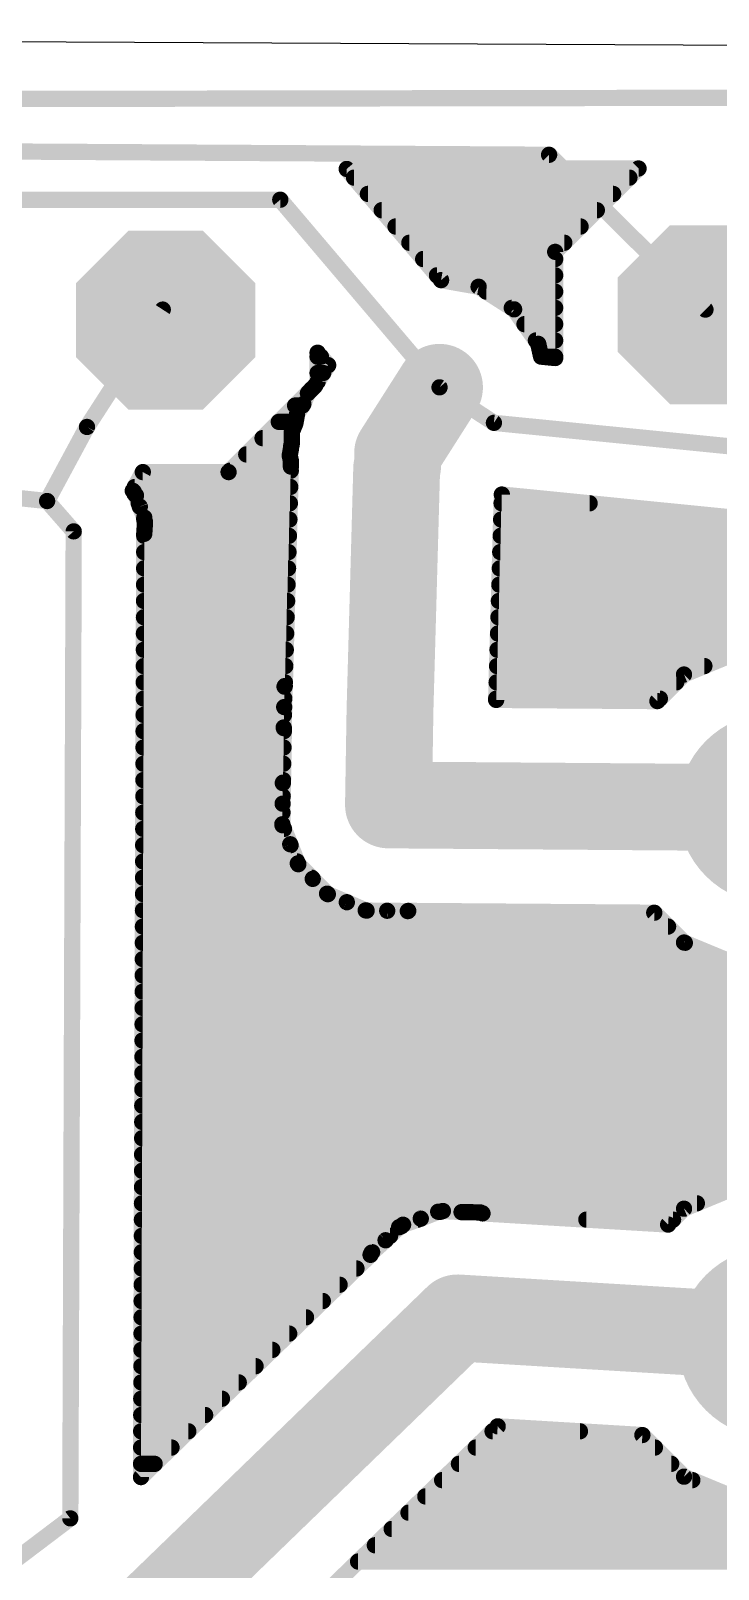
# Model space of a CAD drawing. Extents: x -10.4 to 51.9, y -1.7 to 39.2.
# Drawn here: x 21.66 to 28.1, y 24.77 to 39.17 of the extents above; entities that cross this region are included whole.
import ezdxf

# ---------------------------------------------------------------- set-up
doc = ezdxf.new("R2010")
doc.units = 0
for name, color, linetype in [('1', 14, 'CONTINUOUS'), ('17', 94, 'CONTINUOUS'), ('18', 94, 'CONTINUOUS'), ('20', 178, 'CONTINUOUS')]:
    doc.layers.add(name, color=color, linetype=linetype)

# ---------------------------------------------------------------- blocks, each defined once
blk = doc.blocks.new('OCTAGONP')
at = {"const_width": 0.5}
blk.add_lwpolyline([(-0.25, -0.1036), (-0.25, 0.1036), (-0.1036, 0.25), (0.1036, 0.25), (0.25, 0.1036), (0.25, -0.1036), (0.1036, -0.25), (-0.1036, -0.25), (-0.25, -0.1036), (-0.25, 0.1036)], dxfattribs=at)
blk = doc.blocks.new('LONGP100')
at = {"const_width": 1}
blk.add_lwpolyline([(-0.5, 0), (0.5, 0)], dxfattribs=at)
at = {"const_width": 0.5}
for points in [[(-0.5, 0.25, 1), (-0.5, -0.25)], [(0.5, -0.25, 1), (0.5, 0.25)]]:
    blk.add_lwpolyline(points, format="xyb", dxfattribs=at)
blk = doc.blocks.new('OCTAGONV')
at = {"const_width": 0.5}
blk.add_lwpolyline([(-0.25, -0.1036), (-0.25, 0.1036), (-0.1036, 0.25), (0.1036, 0.25), (0.25, 0.1036), (0.25, -0.1036), (0.1036, -0.25), (-0.1036, -0.25), (-0.25, -0.1036), (-0.25, 0.1036)], dxfattribs=at)

msp = doc.modelspace()

# ---------------------------------------------------------------- linework, layer by layer
at = {"layer": '1'}
for points, const_width in [([(28.4241, 38.543), (2, 38.5)], 0.1524), ([(14.4764, 38.0825), (26.5164, 38.0091)], 0.1524), ([(26.5164, 38.0091), (27.98, 36.56)], 0.1524), ([(24.6218, 37.8764), (27.3538, 37.8808)], 0.1524), ([(25.5053, 36.8356), (24.6218, 37.8764)], 0.1524), ([(27.3538, 37.8808), (26.5734, 37.1005)], 0.1524), ([(24.6907, 37.7952), (27.2681, 37.7952)], 0.1524), ([(24, 37.5884), (21.12, 37.5884)], 0.1524), ([(25.4908, 35.8324), (24, 37.5884)], 0.1524), ([(24.8201, 37.6428), (27.1157, 37.6428)], 0.1524), ([(24.9495, 37.4904), (26.9633, 37.4904)], 0.1524), ([(25.0789, 37.338), (26.8109, 37.338)], 0.1524), ([(25.2082, 37.1856), (26.6585, 37.1856)], 0.1524), ([(26.5734, 37.1005), (26.5734, 36.1066)], 0.1524), ([(25.3376, 37.0332), (26.5734, 37.0332)], 0.1524), ([(25.467, 36.8808), (26.5734, 36.8808)], 0.1524), ([(25.8565, 36.7739), (25.5053, 36.8356)], 0.1524), ([(26.1889, 36.5622), (25.8565, 36.7739)], 0.1524), ([(25.9279, 36.7284), (26.5734, 36.7284)], 0.1524), ([(22.1908, 35.4615), (22.9, 36.56)], 0.1524), ([(26.1673, 36.576), (26.5734, 36.576)], 0.1524), ([(26.4151, 36.2395), (26.1889, 36.5622)], 0.1524), ([(26.2861, 36.4236), (26.5734, 36.4236)], 0.1524), ([(26.3929, 36.2712), (26.5734, 36.2712)], 0.1524), ([(26.4417, 36.1197), (26.4151, 36.2395)], 0.1524), ([(24.3493, 35.8839), (24.3493, 36.1565)], 0.1524), ([(24.3493, 36.1565), (24.4485, 36.0397)], 0.1524), ([(24.3493, 36.1188), (24.3813, 36.1188)], 0.1524), ([(25.0984, 35.216), (25.4908, 35.8324)], 0.8128), ([(26.5734, 36.1066), (26.4417, 36.1197)], 0.1524), ([(26.4507, 36.1188), (26.5734, 36.1188)], 0.1524), ([(24.4485, 36.0397), (24.3493, 35.8839)], 0.1524), ([(24.3493, 35.9664), (24.4018, 35.9664)], 0.1524), ([(23.5161, 35.0389), (24.3286, 35.8515)], 0.1524), ([(24.3211, 35.8396), (24.2586, 35.7772)], 0.1524), ([(24.2912, 35.814), (24.2955, 35.814)], 0.1524), ([(24.3286, 35.8515), (24.3211, 35.8396)], 0.1524), ([(26, 35.5), (25.4908, 35.8324)], 0.1524), ([(24.1388, 35.6616), (24.2078, 35.6616)], 0.1524), ([(24.2163, 35.675), (24.1569, 35.5818)], 0.1524), ([(24.2586, 35.7772), (24.2163, 35.675)], 0.1524), ([(23.9864, 35.5092), (24.1442, 35.5092)], 0.1524), ([(24.1416, 35.4947), (24.1078, 35.4131)], 0.1524), ([(24.1569, 35.5818), (24.1416, 35.4947)], 0.1524), ([(25.0984, 35.0937), (25.0984, 35.216)], 0.8128), ([(26, 35.5), (28.724, 35.2288)], 0.1524), ([(21.8176, 34.768), (16.2602, 35.3599)], 0.1524), ([(21.8176, 34.768), (22.1908, 35.4615)], 0.1524), ([(23.834, 35.3568), (24.1078, 35.3568)], 0.1524), ([(24.1078, 35.4131), (24.1078, 35.3039)], 0.1524), ([(25.0273, 32.8176), (25.0898, 35.0733)], 0.8128), ([(25.0898, 35.0733), (25.0984, 35.0937)], 0.8128), ([(24.1004, 35.2603), (24.0886, 35.1936)], 0.1524), ([(24.1005, 35.2767), (24.1004, 35.2603)], 0.1524), ([(24.1047, 35.2868), (24.1005, 35.2767)], 0.1524), ([(24.1051, 35.2978), (24.1047, 35.2868)], 0.1524), ([(24.1078, 35.3039), (24.1051, 35.2978)], 0.1524), ([(23.6816, 35.2044), (24.0905, 35.2044)], 0.1524), ([(24.0993, 35.0903), (24.0423, 33.0361)], 0.1524), ([(24.0886, 35.1936), (24.0996, 35.1441)], 0.1524), ([(24.0996, 35.1441), (24.0993, 35.0903)], 0.1524), ([(22.6194, 34.8644), (22.7133, 35.0389)], 0.1524), ([(22.7133, 35.0389), (23.5161, 35.0389)], 0.1524), ([(23.5292, 35.052), (24.0982, 35.052)], 0.1524), ([(22.6276, 34.8562), (22.6194, 34.8644)], 0.1524), ([(22.6357, 34.8365), (22.6276, 34.8562)], 0.1524), ([(22.6497, 34.8205), (22.6357, 34.8365)], 0.1524), ([(22.6383, 34.8996), (24.094, 34.8996)], 0.1524), ([(22.6853, 34.7156), (22.6497, 34.8205)], 0.1524), ([(26.0207, 32.9065), (26.074, 34.829)], 0.1524), ([(26.074, 34.829), (28.5615, 34.5814)], 0.1524), ([(21.8176, 34.768), (22.0665, 34.484)], 0.1524), ([(22.6746, 34.7472), (24.0898, 34.7472)], 0.1524), ([(22.7273, 34.6131), (22.6853, 34.7156)], 0.1524), ([(26.0717, 34.7472), (26.8955, 34.7472)], 0.1524), ([(22.7268, 34.4612), (22.7341, 34.5717)], 0.1524), ([(22.7273, 34.5919), (22.7273, 34.6131)], 0.1524), ([(22.7273, 34.5948), (24.0856, 34.5948)], 0.1524), ([(22.7341, 34.5717), (22.7273, 34.5919)], 0.1524), ([(26.0675, 34.5948), (28.4265, 34.5948)], 0.1524), ([(22.0665, 34.484), (22.0347, 25.2454)], 0.1524), ([(22.6965, 25.6317), (22.7268, 34.4612)], 0.1524), ([(22.7267, 34.4424), (24.0813, 34.4424)], 0.1524), ([(26.0633, 34.4424), (39.3478, 34.4424)], 0.1524), ([(22.7262, 34.29), (24.0771, 34.29)], 0.1524), ([(26.0591, 34.29), (39.3475, 34.29)], 0.1524), ([(22.7257, 34.1376), (24.0729, 34.1376)], 0.1524), ([(26.0548, 34.1376), (39.3473, 34.1376)], 0.1524), ([(22.7252, 33.9852), (24.0687, 33.9852)], 0.1524), ([(26.0506, 33.9852), (39.3471, 33.9852)], 0.1524), ([(22.7246, 33.8328), (24.0644, 33.8328)], 0.1524), ([(26.0464, 33.8328), (39.3468, 33.8328)], 0.1524), ([(22.7241, 33.6804), (24.0602, 33.6804)], 0.1524), ([(26.0422, 33.6804), (39.3466, 33.6804)], 0.1524), ([(22.7236, 33.528), (24.056, 33.528)], 0.1524), ([(26.0379, 33.528), (39.3463, 33.528)], 0.1524), ([(22.7231, 33.3756), (24.0518, 33.3756)], 0.1524), ([(26.0337, 33.3756), (39.3461, 33.3756)], 0.1524), ([(28.3231, 33.3694), (27.7793, 33.1442)], 0.1524), ([(22.7226, 33.2232), (24.0475, 33.2232)], 0.1524), ([(26.0295, 33.2232), (27.9701, 33.2232)], 0.1524), ([(22.722, 33.0708), (24.0433, 33.0708)], 0.1524), ([(25.0128, 31.9234), (25.0273, 32.8176)], 0.8128), ([(26.0253, 33.0708), (27.7059, 33.0708)], 0.1524), ([(27.7793, 33.1442), (27.5304, 32.8953)], 0.1524), ([(22.7215, 32.9184), (24.0382, 32.9184)], 0.1524), ([(24.04, 33.0306), (24.0369, 32.8395)], 0.1524), ([(24.0423, 33.0361), (24.04, 33.0306)], 0.1524), ([(27.5304, 32.8953), (26.0207, 32.9065)], 0.1524), ([(26.021, 32.9184), (27.5535, 32.9184)], 0.1524), ([(22.721, 32.766), (24.0349, 32.766)], 0.1524), ([(24.0369, 32.8395), (24.0316, 32.6481)], 0.1524), ([(24.0337, 32.6425), (24.0255, 32.1319)], 0.1524), ([(24.0316, 32.6481), (24.0337, 32.6425)], 0.1524), ([(22.7205, 32.6136), (24.0333, 32.6136)], 0.1524), ([(22.7199, 32.4612), (24.0308, 32.4612)], 0.1524), ([(22.7194, 32.3088), (24.0283, 32.3088)], 0.1524), ([(29.5127, 31.8899), (25.0128, 31.9234)], 0.8128), ([(22.7189, 32.1564), (24.0259, 32.1564)], 0.1524), ([(24.0237, 32.1278), (24.0223, 31.9351)], 0.1524), ([(24.0255, 32.1319), (24.0237, 32.1278)], 0.1524), ([(22.7184, 32.004), (24.0228, 32.004)], 0.1524), ([(24.0223, 31.9351), (24.0192, 31.7424)], 0.1524), ([(22.7178, 31.8516), (24.0209, 31.8516)], 0.1524), ([(22.7173, 31.6992), (24.0348, 31.6992)], 0.1524), ([(24.0192, 31.7424), (24.0208, 31.7382)], 0.1524), ([(24.0208, 31.7382), (24.0208, 31.7337)], 0.1524), ([(24.0208, 31.7337), (24.0932, 31.5552)], 0.1524), ([(22.7168, 31.5468), (24.0965, 31.5468)], 0.1524), ([(24.0932, 31.5552), (24.1641, 31.3759)], 0.1524), ([(22.7163, 31.3944), (24.1568, 31.3944)], 0.1524), ([(24.1641, 31.3759), (24.1672, 31.3727)], 0.1524), ([(24.1672, 31.3727), (24.1689, 31.3685)], 0.1524), ([(24.1689, 31.3685), (24.3041, 31.2313)], 0.1524), ([(22.7157, 31.242), (24.2935, 31.242)], 0.1524), ([(24.3041, 31.2313), (24.4382, 31.0928)], 0.1524), ([(22.7152, 31.0896), (24.4437, 31.0896)], 0.1524), ([(24.4382, 31.0928), (24.4423, 31.091)], 0.1524), ([(24.4423, 31.091), (24.4455, 31.0878)], 0.1524), ([(24.4455, 31.0878), (24.6229, 31.0128)], 0.1524), ([(22.7147, 30.9372), (24.7973, 30.9372)], 0.1524), ([(24.6229, 31.0128), (24.7998, 30.9361)], 0.1524), ([(24.7998, 30.9361), (24.8043, 30.936)], 0.1524), ([(24.8043, 30.936), (24.8084, 30.9343)], 0.1524), ([(24.8084, 30.9343), (25.0011, 30.9329)], 0.1524), ([(25.0011, 30.9329), (25.1938, 30.9297)], 0.1524), ([(25.1938, 30.9297), (25.198, 30.9314)], 0.1524), ([(25.198, 30.9314), (27.5006, 30.9142)], 0.1524), ([(27.5006, 30.9142), (27.7793, 30.6356)], 0.1524), ([(22.7142, 30.7848), (27.6301, 30.7848)], 0.1524), ([(22.7136, 30.6324), (27.7869, 30.6324)], 0.1524), ([(27.7793, 30.6356), (28.3231, 30.4103)], 0.1524), ([(22.7131, 30.48), (28.1548, 30.48)], 0.1524), ([(22.7126, 30.3276), (39.3413, 30.3276)], 0.1524), ([(22.7121, 30.1752), (39.3411, 30.1752)], 0.1524), ([(22.7116, 30.0228), (39.3409, 30.0228)], 0.1524), ([(22.711, 29.8704), (39.3406, 29.8704)], 0.1524), ([(22.7105, 29.718), (39.3404, 29.718)], 0.1524), ([(22.71, 29.5656), (39.3401, 29.5656)], 0.1524), ([(22.7095, 29.4132), (39.3399, 29.4132)], 0.1524), ([(22.7089, 29.2608), (39.3397, 29.2608)], 0.1524), ([(22.7084, 29.1084), (39.3394, 29.1084)], 0.1524), ([(22.7079, 28.956), (39.3392, 28.956)], 0.1524), ([(22.7074, 28.8036), (39.339, 28.8036)], 0.1524), ([(22.7068, 28.6512), (39.3387, 28.6512)], 0.1524), ([(22.7063, 28.4988), (39.3385, 28.4988)], 0.1524), ([(22.7058, 28.3464), (28.2676, 28.3464)], 0.1524), ([(28.3231, 28.3694), (27.7793, 28.1442)], 0.1524), ([(22.7053, 28.194), (27.8996, 28.194)], 0.1524), ([(22.7047, 28.0416), (25.2882, 28.0416)], 0.1524), ([(25.3153, 28.051), (25.1497, 27.9938)], 0.1524), ([(25.4783, 28.1154), (25.3153, 28.051)], 0.1524), ([(25.5009, 28.1151), (25.4783, 28.1154)], 0.1524), ([(25.5222, 28.1224), (25.5009, 28.1151)], 0.1524), ([(25.6971, 28.1119), (25.5222, 28.1224)], 0.1524), ([(25.8723, 28.1091), (25.6971, 28.1119)], 0.1524), ([(25.8931, 28.1001), (25.8723, 28.1091)], 0.1524), ([(27.6307, 27.9955), (25.8931, 28.1001)], 0.1524), ([(26.865, 28.0416), (27.6767, 28.0416)], 0.1524), ([(27.7793, 28.1442), (27.6307, 27.9955)], 0.1524), ([(22.7042, 27.8892), (25.0279, 27.8892)], 0.1524), ([(25.1118, 27.9705), (24.9859, 27.8486)], 0.1524), ([(25.1328, 27.9788), (25.1118, 27.9705)], 0.1524), ([(25.1497, 27.9938), (25.1328, 27.9788)], 0.1524), ([(22.7037, 27.7368), (24.8598, 27.7368)], 0.1524), ([(24.8548, 27.7323), (24.8449, 27.7121)], 0.1524), ([(24.9859, 27.8486), (24.8548, 27.7323)], 0.1524), ([(24.8449, 27.7121), (22.6965, 25.6317)], 0.1524), ([(22.7032, 27.5844), (24.7131, 27.5844)], 0.1524), ([(25.6594, 27.1218), (21.6218, 23.2122)], 0.8128), ([(22.7026, 27.432), (24.5557, 27.432)], 0.1524), ([(29.5127, 26.8899), (25.6594, 27.1218)], 0.8128), ([(22.7021, 27.2796), (24.3983, 27.2796)], 0.1524), ([(22.7016, 27.1272), (24.2409, 27.1272)], 0.1524), ([(22.7011, 26.9748), (24.0835, 26.9748)], 0.1524), ([(22.7005, 26.8224), (23.9262, 26.8224)], 0.1524), ([(22.7, 26.67), (23.7688, 26.67)], 0.1524), ([(22.6995, 26.5176), (23.6114, 26.5176)], 0.1524), ([(22.699, 26.3652), (23.454, 26.3652)], 0.1524), ([(22.6985, 26.2128), (23.2966, 26.2128)], 0.1524), ([(22.6919, 22.8695), (26.0352, 26.1068)], 0.1524), ([(22.6979, 26.0604), (23.1392, 26.0604)], 0.1524), ([(25.9873, 26.0604), (26.8055, 26.0604)], 0.1524), ([(26.0352, 26.1068), (27.3896, 26.0252)], 0.1524), ([(27.3896, 26.0252), (27.7793, 25.6356)], 0.1524), ([(22.6974, 25.908), (22.9818, 25.908)], 0.1524), ([(25.8299, 25.908), (27.5069, 25.908)], 0.1524), ([(22.6969, 25.7556), (22.8244, 25.7556)], 0.1524), ([(25.6725, 25.7556), (27.6593, 25.7556)], 0.1524), ([(25.5151, 25.6032), (27.8574, 25.6032)], 0.1524), ([(27.7793, 25.6356), (28.3231, 25.4103)], 0.1524), ([(25.3577, 25.4508), (28.2253, 25.4508)], 0.1524), ([(25.2003, 25.2984), (39.3335, 25.2984)], 0.1524), ([(22.0347, 25.2454), (21.5116, 24.8495)], 0.1524), ([(25.0429, 25.146), (39.3332, 25.146)], 0.1524), ([(24.8855, 24.9936), (39.333, 24.9936)], 0.1524), ([(24.7282, 24.8412), (39.3328, 24.8412)], 0.1524)]:
    msp.add_lwpolyline(points, dxfattribs=dict(at, const_width=const_width))
for points, const_width in [([(26.5432, 38.0362, 1), (26.4896, 37.9821)], 0.0762), ([(26.5162, 37.971, 1), (26.5167, 38.0472)], 0.0762), ([(24.6218, 37.9145, 1), (24.6219, 37.8383)], 0.0762), ([(24.6509, 37.901, 1), (24.5928, 37.8517)], 0.0762), ([(27.3807, 37.8539, 1), (27.3268, 37.9078)], 0.0762), ([(27.3538, 37.8427, 1), (27.3537, 37.9189)], 0.0762), ([(24.6907, 37.8333, 1), (24.6907, 37.7571)], 0.0762), ([(27.2681, 37.7571, 1), (27.2681, 37.8333)], 0.0762), ([(24.029, 37.6131, 1), (23.971, 37.5638)], 0.0762), ([(24, 37.5503, 1), (24, 37.6265)], 0.0762), ([(24.8201, 37.6809, 1), (24.8201, 37.6047)], 0.0762), ([(27.1157, 37.6047, 1), (27.1157, 37.6809)], 0.0762), ([(24.9495, 37.5285, 1), (24.9495, 37.4523)], 0.0762), ([(26.9633, 37.4523, 1), (26.9633, 37.5285)], 0.0762), ([(25.0789, 37.3761, 1), (25.0789, 37.2999)], 0.0762), ([(26.8109, 37.2999, 1), (26.8109, 37.3761)], 0.0762), ([(25.2082, 37.2237, 1), (25.2082, 37.1475)], 0.0762), ([(26.6115, 37.1005, 1), (26.5353, 37.1005)], 0.0762), ([(26.5465, 37.1274, 1), (26.6004, 37.0736)], 0.0762), ([(26.6585, 37.1475, 1), (26.6585, 37.2237)], 0.0762), ([(25.3376, 37.0713, 1), (25.3376, 36.9951)], 0.0762), ([(26.5734, 36.9951, 1), (26.5734, 37.0713)], 0.0762), ([(25.467, 36.9189, 1), (25.467, 36.8427)], 0.0762), ([(25.5119, 36.8732, 1), (25.4987, 36.7981)], 0.0762), ([(25.4763, 36.811, 1), (25.5344, 36.8603)], 0.0762), ([(26.5734, 36.8427, 1), (26.5734, 36.9189)], 0.0762), ([(25.8769, 36.806, 1), (25.836, 36.7417)], 0.0762), ([(25.8499, 36.7363, 1), (25.8631, 36.8114)], 0.0762), ([(25.9279, 36.7665, 1), (25.9279, 36.6903)], 0.0762), ([(26.5734, 36.6903, 1), (26.5734, 36.7665)], 0.0762), ([(22.932, 36.5393, 1), (22.868, 36.5807)], 0.0762), ([(26.1673, 36.6141, 1), (26.1673, 36.5379)], 0.0762), ([(26.2201, 36.5841, 1), (26.1577, 36.5404)], 0.0762), ([(26.1685, 36.5301, 1), (26.2094, 36.5944)], 0.0762), ([(26.5734, 36.5379, 1), (26.5734, 36.6141)], 0.0762), ([(27.9532, 36.5329, 1), (28.0068, 36.5871)], 0.0762), ([(26.2861, 36.4617, 1), (26.2861, 36.3855)], 0.0762), ([(26.5734, 36.3855, 1), (26.5734, 36.4617)], 0.0762), ([(26.3929, 36.3093, 1), (26.3929, 36.2331)], 0.0762), ([(26.4523, 36.2478, 1), (26.3779, 36.2312)], 0.0762), ([(26.3839, 36.2176, 1), (26.4463, 36.2614)], 0.0762), ([(26.5734, 36.2331, 1), (26.5734, 36.3093)], 0.0762), ([(24.3874, 36.1565, 1), (24.3112, 36.1565)], 0.0762), ([(24.3783, 36.1812, 1), (24.3202, 36.1319)], 0.0762), ([(24.3493, 36.1569, 1), (24.3493, 36.0807)], 0.0762), ([(24.3813, 36.0807, 1), (24.3813, 36.1569)], 0.0762), ([(25.6622, 35.7233, 1), (25.3193, 35.9415)], 0.4064), ([(26.4455, 36.1576, 1), (26.4379, 36.0818)], 0.0762), ([(26.4045, 36.1114, 1), (26.4789, 36.128)], 0.0762), ([(26.4507, 36.1569, 1), (26.4507, 36.0807)], 0.0762), ([(26.5697, 36.0687, 1), (26.5772, 36.1445)], 0.0762), ([(26.5734, 36.0807, 1), (26.5734, 36.1569)], 0.0762), ([(24.3493, 36.0045, 1), (24.3493, 35.9283)], 0.0762), ([(24.4018, 35.9283, 1), (24.4018, 36.0045)], 0.0762), ([(24.4806, 36.0193, 1), (24.4163, 36.0602)], 0.0762), ([(24.4194, 36.0151, 1), (24.4775, 36.0644)], 0.0762), ([(26.5353, 36.1066, 1), (26.6115, 36.1066)], 0.0762), ([(24.2912, 35.8521, 1), (24.2912, 35.7759)], 0.0762), ([(24.289, 35.8601, 1), (24.3532, 35.8192)], 0.0762), ([(24.348, 35.8127, 1), (24.2942, 35.8666)], 0.0762), ([(24.2955, 35.7759, 1), (24.2955, 35.8521)], 0.0762), ([(24.3608, 35.831, 1), (24.2965, 35.8719)], 0.0762), ([(24.3556, 35.8245, 1), (24.3017, 35.8784)], 0.0762), ([(24.3172, 35.9044, 1), (24.3814, 35.8635)], 0.0762), ([(24.3112, 35.8839, 1), (24.3874, 35.8839)], 0.0762), ([(25.5116, 35.8643, 1), (25.4699, 35.8005)], 0.0762), ([(25.4617, 35.8077, 1), (25.5198, 35.8571)], 0.0762), ([(24.1388, 35.6997, 1), (24.1388, 35.6235)], 0.0762), ([(24.1811, 35.6896, 1), (24.2515, 35.6604)], 0.0762), ([(24.2484, 35.6546, 1), (24.1842, 35.6955)], 0.0762), ([(24.2078, 35.6235, 1), (24.2078, 35.6997)], 0.0762), ([(24.2317, 35.8041, 1), (24.2856, 35.7502)], 0.0762), ([(24.2938, 35.7626, 1), (24.2234, 35.7917)], 0.0762), ([(23.9864, 35.5473, 1), (23.9864, 35.4711)], 0.0762), ([(24.1768, 35.4801, 1), (24.1064, 35.5093)], 0.0762), ([(24.1248, 35.6022, 1), (24.1891, 35.5613)], 0.0762), ([(24.1945, 35.5752, 1), (24.1194, 35.5884)], 0.0762), ([(24.1442, 35.4711, 1), (24.1442, 35.5473)], 0.0762), ([(25.3016, 35.216, 1), (24.8952, 35.216)], 0.4064), ([(26.0038, 35.5379, 1), (25.9962, 35.4621)], 0.0762), ([(22.1588, 35.4822, 1), (22.2228, 35.4409)], 0.0762), ([(22.2243, 35.4435, 1), (22.1572, 35.4796)], 0.0762), ([(23.834, 35.3949, 1), (23.834, 35.3187)], 0.0762), ([(24.1459, 35.4131, 1), (24.0697, 35.4131)], 0.0762), ([(24.0726, 35.4277, 1), (24.143, 35.3985)], 0.0762), ([(24.1041, 35.5013, 1), (24.1792, 35.4881)], 0.0762), ([(24.1078, 35.3187, 1), (24.1078, 35.3949)], 0.0762), ([(25.2929, 35.0677, 1), (24.8867, 35.079)], 0.4064), ([(24.927, 35.3251, 1), (25.2698, 35.1069)], 0.4064), ([(25.2856, 35.0148, 1), (24.9112, 35.1727)], 0.4064), ([(25.9792, 35.4681, 1), (26.0208, 35.5319)], 0.0762), ([(24.0623, 35.2605, 1), (24.1385, 35.2601)], 0.0762), ([(24.1386, 35.2764, 1), (24.0624, 35.2769)], 0.0762), ([(24.0654, 35.2915, 1), (24.1356, 35.2619)], 0.0762), ([(24.1379, 35.2537, 1), (24.0629, 35.2669)], 0.0762), ([(24.0667, 35.2878, 1), (24.1428, 35.2857)], 0.0762), ([(24.1431, 35.2967, 1), (24.067, 35.2988)], 0.0762), ([(24.0703, 35.3133, 1), (24.1398, 35.2822)], 0.0762), ([(24.1399, 35.272, 1), (24.0696, 35.3016)], 0.0762), ([(24.0697, 35.3039, 1), (24.1459, 35.3039)], 0.0762), ([(24.1426, 35.2884, 1), (24.073, 35.3195)], 0.0762), ([(24.9026, 35.1523, 1), (25.277, 34.9944)], 0.4064), ([(24.8952, 35.0937, 1), (25.3016, 35.0937)], 0.4064), ([(23.6816, 35.2425, 1), (23.6816, 35.1663)], 0.0762), ([(24.0511, 35.2002, 1), (24.1262, 35.187)], 0.0762), ([(24.1258, 35.2019, 1), (24.0515, 35.1854)], 0.0762), ([(24.1374, 35.0892, 1), (24.0612, 35.0913)], 0.0762), ([(24.1377, 35.1439, 1), (24.0615, 35.1444)], 0.0762), ([(24.0624, 35.1359, 1), (24.1368, 35.1524)], 0.0762), ([(24.0905, 35.1663, 1), (24.0905, 35.2425)], 0.0762), ([(22.7133, 35.077, 1), (22.7133, 35.0008)], 0.0762), ([(22.7468, 35.0209, 1), (22.6797, 35.057)], 0.0762), ([(23.4891, 35.0658, 1), (23.543, 35.012)], 0.0762), ([(23.5292, 35.0901, 1), (23.5292, 35.0139)], 0.0762), ([(23.5161, 35.0008, 1), (23.5161, 35.077)], 0.0762), ([(24.0612, 35.0905, 1), (24.1374, 35.09)], 0.0762), ([(24.0982, 35.0139, 1), (24.0982, 35.0901)], 0.0762), ([(22.6464, 34.8913, 1), (22.5924, 34.8376)], 0.0762), ([(22.5859, 34.8825, 1), (22.653, 34.8464)], 0.0762), ([(22.6629, 34.8706, 1), (22.5924, 34.8417)], 0.0762), ([(22.6643, 34.8616, 1), (22.607, 34.8114)], 0.0762), ([(22.6383, 34.9377, 1), (22.6383, 34.8615)], 0.0762), ([(22.6004, 34.8221, 1), (22.6709, 34.851)], 0.0762), ([(22.6006, 34.8293, 1), (22.6547, 34.883)], 0.0762), ([(22.6858, 34.8328, 1), (22.6136, 34.8083)], 0.0762), ([(22.6211, 34.7954, 1), (22.6784, 34.8456)], 0.0762), ([(24.094, 34.8615, 1), (24.094, 34.9377)], 0.0762), ([(26.1121, 34.8279, 1), (26.0359, 34.83)], 0.0762), ([(26.0778, 34.8669, 1), (26.0702, 34.7911)], 0.0762), ([(21.8463, 34.7931, 1), (21.7889, 34.7429)], 0.0762), ([(21.784, 34.786, 1), (21.8512, 34.7499)], 0.0762), ([(21.8136, 34.7301, 1), (21.8216, 34.8059)], 0.0762), ([(22.6746, 34.7853, 1), (22.6746, 34.7091)], 0.0762), ([(22.7205, 34.7301, 1), (22.65, 34.7012)], 0.0762), ([(22.6492, 34.7034, 1), (22.7214, 34.7279)], 0.0762), ([(24.0898, 34.7091, 1), (24.0898, 34.7853)], 0.0762), ([(26.0717, 34.7853, 1), (26.0717, 34.7091)], 0.0762), ([(26.8955, 34.7091, 1), (26.8955, 34.7853)], 0.0762), ([(22.7654, 34.613, 1), (22.6892, 34.6132)], 0.0762), ([(22.7273, 34.6329, 1), (22.7273, 34.5567)], 0.0762), ([(22.7633, 34.6041, 1), (22.6912, 34.5796)], 0.0762), ([(22.6892, 34.592, 1), (22.7654, 34.5917)], 0.0762), ([(22.6921, 34.5987, 1), (22.7626, 34.6276)], 0.0762), ([(22.7721, 34.5692, 1), (22.6961, 34.5742)], 0.0762), ([(22.698, 34.5595, 1), (22.7702, 34.584)], 0.0762), ([(24.0856, 34.5567, 1), (24.0856, 34.6329)], 0.0762), ([(26.0675, 34.6329, 1), (26.0675, 34.5567)], 0.0762), ([(22.1046, 34.4839, 1), (22.0284, 34.4841)], 0.0762), ([(22.0378, 34.4589, 1), (22.0951, 34.5091)], 0.0762), ([(22.7267, 34.4805, 1), (22.7267, 34.4043)], 0.0762), ([(22.7649, 34.461, 1), (22.6887, 34.4613)], 0.0762), ([(22.6888, 34.4637, 1), (22.7648, 34.4587)], 0.0762), ([(24.0813, 34.4043, 1), (24.0813, 34.4805)], 0.0762), ([(26.0633, 34.4805, 1), (26.0633, 34.4043)], 0.0762), ([(22.7262, 34.3281, 1), (22.7262, 34.2519)], 0.0762), ([(24.0771, 34.2519, 1), (24.0771, 34.3281)], 0.0762), ([(26.0591, 34.3281, 1), (26.0591, 34.2519)], 0.0762), ([(22.7257, 34.1757, 1), (22.7257, 34.0995)], 0.0762), ([(24.0729, 34.0995, 1), (24.0729, 34.1757)], 0.0762), ([(26.0548, 34.1757, 1), (26.0548, 34.0995)], 0.0762), ([(22.7252, 34.0233, 1), (22.7252, 33.9471)], 0.0762), ([(24.0687, 33.9471, 1), (24.0687, 34.0233)], 0.0762), ([(26.0506, 34.0233, 1), (26.0506, 33.9471)], 0.0762), ([(22.7246, 33.8709, 1), (22.7246, 33.7947)], 0.0762), ([(24.0644, 33.7947, 1), (24.0644, 33.8709)], 0.0762), ([(26.0464, 33.8709, 1), (26.0464, 33.7947)], 0.0762), ([(22.7241, 33.7185, 1), (22.7241, 33.6423)], 0.0762), ([(24.0602, 33.6423, 1), (24.0602, 33.7185)], 0.0762), ([(26.0422, 33.7185, 1), (26.0422, 33.6423)], 0.0762), ([(22.7236, 33.5661, 1), (22.7236, 33.4899)], 0.0762), ([(24.056, 33.4899, 1), (24.056, 33.5661)], 0.0762), ([(26.0379, 33.5661, 1), (26.0379, 33.4899)], 0.0762), ([(22.7231, 33.4137, 1), (22.7231, 33.3375)], 0.0762), ([(24.0518, 33.3375, 1), (24.0518, 33.4137)], 0.0762), ([(26.0337, 33.4137, 1), (26.0337, 33.3375)], 0.0762), ([(22.7226, 33.2613, 1), (22.7226, 33.1851)], 0.0762), ([(24.0475, 33.1851, 1), (24.0475, 33.2613)], 0.0762), ([(26.0295, 33.2613, 1), (26.0295, 33.1851)], 0.0762), ([(27.9701, 33.1851, 1), (27.9701, 33.2613)], 0.0762), ([(22.722, 33.1089, 1), (22.722, 33.0327)], 0.0762), ([(24.0433, 33.0327, 1), (24.0433, 33.1089)], 0.0762), ([(25.2304, 32.8143, 1), (24.8241, 32.8209)], 0.4064), ([(26.0253, 33.1089, 1), (26.0253, 33.0327)], 0.0762), ([(27.7059, 33.0327, 1), (27.7059, 33.1089)], 0.0762), ([(27.7647, 33.1794, 1), (27.7939, 33.109)], 0.0762), ([(27.8062, 33.1172, 1), (27.7524, 33.1711)], 0.0762), ([(22.7215, 32.9565, 1), (22.7215, 32.8803)], 0.0762), ([(24.0781, 33.03, 1), (24.0019, 33.0313)], 0.0762), ([(24.005, 33.0458, 1), (24.0749, 33.0155)], 0.0762), ([(24.0043, 33.0371, 1), (24.0804, 33.035)], 0.0762), ([(24.0773, 33.0209, 1), (24.0074, 33.0512)], 0.0762), ([(24.0382, 32.8803, 1), (24.0382, 32.9565)], 0.0762), ([(24.8241, 32.8233, 1), (25.2304, 32.812)], 0.4064), ([(26.021, 32.9446, 1), (26.0204, 32.8684)], 0.0762), ([(26.021, 32.9565, 1), (26.021, 32.8803)], 0.0762), ([(27.5535, 32.8803, 1), (27.5535, 32.9565)], 0.0762), ([(22.721, 32.8041, 1), (22.721, 32.7279)], 0.0762), ([(24.075, 32.8385, 1), (23.9988, 32.8406)], 0.0762), ([(23.9988, 32.8401, 1), (24.075, 32.8389)], 0.0762), ([(24.0349, 32.7279, 1), (24.0349, 32.8041)], 0.0762), ([(25.9826, 32.9076, 1), (26.0588, 32.9054)], 0.0762), ([(27.5035, 32.9222, 1), (27.5573, 32.8683)], 0.0762), ([(27.5301, 32.8572, 1), (27.5307, 32.9334)], 0.0762), ([(24.0672, 32.6617, 1), (23.996, 32.6345)], 0.0762), ([(24.0718, 32.6419, 1), (23.9956, 32.6432)], 0.0762), ([(23.9981, 32.6289, 1), (24.0693, 32.6562)], 0.0762), ([(22.7205, 32.6517, 1), (22.7205, 32.5755)], 0.0762), ([(23.9935, 32.6492, 1), (24.0697, 32.6471)], 0.0762), ([(24.0333, 32.5755, 1), (24.0333, 32.6517)], 0.0762), ([(22.7199, 32.4993, 1), (22.7199, 32.4231)], 0.0762), ([(24.0308, 32.4231, 1), (24.0308, 32.4993)], 0.0762), ([(22.7194, 32.3469, 1), (22.7194, 32.2707)], 0.0762), ([(24.0283, 32.2707, 1), (24.0283, 32.3469)], 0.0762), ([(25.0143, 32.1266, 1), (25.0113, 31.7202)], 0.4064), ([(22.7189, 32.1945, 1), (22.7189, 32.1183)], 0.0762), ([(24.0618, 32.1275, 1), (23.9856, 32.1281)], 0.0762), ([(23.9886, 32.1427, 1), (24.0588, 32.113)], 0.0762), ([(23.9874, 32.1325, 1), (24.0636, 32.1313)], 0.0762), ([(24.0606, 32.1171, 1), (23.9904, 32.1468)], 0.0762), ([(24.0259, 32.1183, 1), (24.0259, 32.1945)], 0.0762), ([(24.8097, 31.9267, 1), (25.216, 31.9201)], 0.4064), ([(22.7184, 32.0421, 1), (22.7184, 31.9659)], 0.0762), ([(24.0604, 31.9345, 1), (23.9842, 31.9358)], 0.0762), ([(23.9842, 31.9354, 1), (24.0604, 31.9349)], 0.0762), ([(24.0228, 31.9659, 1), (24.0228, 32.0421)], 0.0762), ([(22.7178, 31.8897, 1), (22.7178, 31.8135)], 0.0762), ([(24.0209, 31.8135, 1), (24.0209, 31.8897)], 0.0762), ([(22.7173, 31.7373, 1), (22.7173, 31.6611)], 0.0762), ([(24.0546, 31.7564, 1), (23.9838, 31.7283)], 0.0762), ([(23.9811, 31.743, 1), (24.0573, 31.7418)], 0.0762), ([(24.0589, 31.7379, 1), (23.9827, 31.7385)], 0.0762), ([(24.0561, 31.7481, 1), (23.9855, 31.7194)], 0.0762), ([(23.9827, 31.734, 1), (24.0589, 31.7334)], 0.0762), ([(23.9854, 31.7242, 1), (24.0562, 31.7522)], 0.0762), ([(24.0348, 31.6611, 1), (24.0348, 31.7373)], 0.0762), ([(22.7168, 31.5849, 1), (22.7168, 31.5087)], 0.0762), ([(24.1286, 31.5692, 1), (24.0578, 31.5412)], 0.0762), ([(24.0579, 31.5409, 1), (24.1285, 31.5695)], 0.0762), ([(24.0965, 31.5087, 1), (24.0965, 31.5849)], 0.0762), ([(22.7163, 31.4325, 1), (22.7163, 31.3563)], 0.0762), ([(24.1914, 31.4024, 1), (24.1367, 31.3494)], 0.0762), ([(24.1287, 31.3619, 1), (24.1995, 31.3899)], 0.0762), ([(24.2025, 31.387, 1), (24.1319, 31.3584)], 0.0762), ([(24.196, 31.3953, 1), (24.1417, 31.3418)], 0.0762), ([(24.1336, 31.3542, 1), (24.2042, 31.3828)], 0.0762), ([(24.1398, 31.3462, 1), (24.1946, 31.3992)], 0.0762), ([(24.1568, 31.3563, 1), (24.1568, 31.4325)], 0.0762), ([(22.7157, 31.2801, 1), (22.7157, 31.2039)], 0.0762), ([(24.3314, 31.2578, 1), (24.2767, 31.2048)], 0.0762), ([(24.2769, 31.2046, 1), (24.3312, 31.2581)], 0.0762), ([(24.2935, 31.2039, 1), (24.2935, 31.2801)], 0.0762), ([(22.7152, 31.1277, 1), (22.7152, 31.0515)], 0.0762), ([(24.4533, 31.1277, 1), (24.4231, 31.0578)], 0.0762), ([(24.4695, 31.1177, 1), (24.4152, 31.0643)], 0.0762), ([(24.4603, 31.1229, 1), (24.4306, 31.0527)], 0.0762), ([(24.4108, 31.0663, 1), (24.4656, 31.1193)], 0.0762), ([(24.4183, 31.0611, 1), (24.4726, 31.1145)], 0.0762), ([(24.4272, 31.056, 1), (24.4574, 31.126)], 0.0762), ([(24.4437, 31.0515, 1), (24.4437, 31.1277)], 0.0762), ([(22.7147, 30.9753, 1), (22.7147, 30.8991)], 0.0762), ([(24.638, 31.0477, 1), (24.6077, 30.9778)], 0.0762), ([(24.608, 30.9777, 1), (24.6377, 31.0479)], 0.0762), ([(24.8004, 30.9742, 1), (24.7992, 30.898)], 0.0762), ([(24.8191, 30.9711, 1), (24.7894, 30.9009)], 0.0762), ([(24.8087, 30.9724, 1), (24.8081, 30.8962)], 0.0762), ([(24.7847, 30.9011, 1), (24.815, 30.9711)], 0.0762), ([(24.7936, 30.8992, 1), (24.8233, 30.9694)], 0.0762), ([(24.7973, 30.8991, 1), (24.7973, 30.9753)], 0.0762), ([(24.8037, 30.8979, 1), (24.8049, 30.9741)], 0.0762), ([(25.0017, 30.971, 1), (25.0005, 30.8948)], 0.0762), ([(25.0008, 30.8948, 1), (25.0014, 30.971)], 0.0762), ([(25.1798, 30.9652, 1), (25.2079, 30.8943)], 0.0762), ([(25.1983, 30.9695, 1), (25.1977, 30.8933)], 0.0762), ([(25.212, 30.896, 1), (25.184, 30.9668)], 0.0762), ([(25.1932, 30.8916, 1), (25.1945, 30.9678)], 0.0762), ([(27.5276, 30.9412, 1), (27.4737, 30.8873)], 0.0762), ([(27.5003, 30.8761, 1), (27.5009, 30.9523)], 0.0762), ([(22.7142, 30.8229, 1), (22.7142, 30.7467)], 0.0762), ([(27.6301, 30.7467, 1), (27.6301, 30.8229)], 0.0762), ([(22.7136, 30.6705, 1), (22.7136, 30.5943)], 0.0762), ([(27.7939, 30.6708, 1), (27.7647, 30.6004)], 0.0762), ([(27.7524, 30.6086, 1), (27.8062, 30.6625)], 0.0762), ([(27.7869, 30.5943, 1), (27.7869, 30.6705)], 0.0762), ([(22.7131, 30.5181, 1), (22.7131, 30.4419)], 0.0762), ([(22.7126, 30.3657, 1), (22.7126, 30.2895)], 0.0762), ([(22.7121, 30.2133, 1), (22.7121, 30.1371)], 0.0762), ([(22.7116, 30.0609, 1), (22.7116, 29.9847)], 0.0762), ([(22.711, 29.9085, 1), (22.711, 29.8323)], 0.0762), ([(22.7105, 29.7561, 1), (22.7105, 29.6799)], 0.0762), ([(22.71, 29.6037, 1), (22.71, 29.5275)], 0.0762), ([(22.7095, 29.4513, 1), (22.7095, 29.3751)], 0.0762), ([(22.7089, 29.2989, 1), (22.7089, 29.2227)], 0.0762), ([(22.7084, 29.1465, 1), (22.7084, 29.0703)], 0.0762), ([(22.7079, 28.9941, 1), (22.7079, 28.9179)], 0.0762), ([(22.7074, 28.8417, 1), (22.7074, 28.7655)], 0.0762), ([(22.7068, 28.6893, 1), (22.7068, 28.6131)], 0.0762), ([(22.7063, 28.5369, 1), (22.7063, 28.4607)], 0.0762), ([(22.7058, 28.3845, 1), (22.7058, 28.3083)], 0.0762), ([(22.7053, 28.2321, 1), (22.7053, 28.1559)], 0.0762), ([(27.8996, 28.1559, 1), (27.8996, 28.2321)], 0.0762), ([(22.7047, 28.0797, 1), (22.7047, 28.0035)], 0.0762), ([(25.3013, 28.0864, 1), (25.3293, 28.0155)], 0.0762), ([(25.2882, 28.0035, 1), (25.2882, 28.0797)], 0.0762), ([(25.3277, 28.0149, 1), (25.3029, 28.087)], 0.0762), ([(25.4789, 28.1535, 1), (25.4777, 28.0773)], 0.0762), ([(25.4884, 28.1511, 1), (25.5133, 28.079)], 0.0762), ([(25.4923, 28.08, 1), (25.4643, 28.1508)], 0.0762), ([(25.5245, 28.1604, 1), (25.5199, 28.0844)], 0.0762), ([(25.5003, 28.077, 1), (25.5015, 28.1531)], 0.0762), ([(25.5346, 28.0864, 1), (25.5098, 28.1584)], 0.0762), ([(25.6977, 28.15, 1), (25.6965, 28.0738)], 0.0762), ([(25.6948, 28.0739, 1), (25.6994, 28.1499)], 0.0762), ([(25.8875, 28.144, 1), (25.8572, 28.0741)], 0.0762), ([(25.8953, 28.1381, 1), (25.8908, 28.0621)], 0.0762), ([(25.8717, 28.071, 1), (25.873, 28.1472)], 0.0762), ([(25.8779, 28.0651, 1), (25.9082, 28.1351)], 0.0762), ([(26.865, 28.0797, 1), (26.865, 28.0035)], 0.0762), ([(27.6767, 28.0035, 1), (27.6767, 28.0797)], 0.0762), ([(27.7647, 28.1794, 1), (27.7939, 28.109)], 0.0762), ([(27.8062, 28.1172, 1), (27.7524, 28.1711)], 0.0762), ([(22.7042, 27.9273, 1), (22.7042, 27.8511)], 0.0762), ([(25.0279, 27.8511, 1), (25.0279, 27.9273)], 0.0762), ([(25.0978, 28.0059, 1), (25.1258, 27.9351)], 0.0762), ([(25.1383, 27.9431, 1), (25.0853, 27.9979)], 0.0762), ([(25.1076, 28.0073, 1), (25.1581, 27.9503)], 0.0762), ([(25.1373, 28.0298, 1), (25.1621, 27.9577)], 0.0762), ([(25.1468, 27.9434, 1), (25.1188, 28.0142)], 0.0762), ([(25.175, 27.9652, 1), (25.1244, 28.0223)], 0.0762), ([(27.6037, 28.0225, 1), (27.6576, 27.9686)], 0.0762), ([(27.6284, 27.9575, 1), (27.6329, 28.0335)], 0.0762), ([(22.7037, 27.7749, 1), (22.7037, 27.6987)], 0.0762), ([(24.8295, 27.7608, 1), (24.8801, 27.7038)], 0.0762), ([(24.8891, 27.7157, 1), (24.8205, 27.749)], 0.0762), ([(24.8598, 27.6987, 1), (24.8598, 27.7749)], 0.0762), ([(24.9594, 27.8759, 1), (25.0124, 27.8212)], 0.0762), ([(25.0112, 27.82, 1), (24.9606, 27.8771)], 0.0762), ([(22.7032, 27.6225, 1), (22.7032, 27.5463)], 0.0762), ([(24.7131, 27.5463, 1), (24.7131, 27.6225)], 0.0762), ([(24.8107, 27.7287, 1), (24.8792, 27.6954)], 0.0762), ([(24.8714, 27.6847, 1), (24.8184, 27.7394)], 0.0762), ([(22.7026, 27.4701, 1), (22.7026, 27.3939)], 0.0762), ([(24.5557, 27.3939, 1), (24.5557, 27.4701)], 0.0762), ([(25.6716, 27.3246, 1), (25.6472, 26.9189)], 0.4064), ([(25.8007, 26.9758, 1), (25.518, 27.2678)], 0.4064), ([(22.7021, 27.3177, 1), (22.7021, 27.2415)], 0.0762), ([(24.3983, 27.2415, 1), (24.3983, 27.3177)], 0.0762), ([(22.7016, 27.1653, 1), (22.7016, 27.0891)], 0.0762), ([(24.2409, 27.0891, 1), (24.2409, 27.1653)], 0.0762), ([(22.7011, 27.0129, 1), (22.7011, 26.9367)], 0.0762), ([(24.0835, 26.9367, 1), (24.0835, 27.0129)], 0.0762), ([(22.7005, 26.8605, 1), (22.7005, 26.7843)], 0.0762), ([(23.9262, 26.7843, 1), (23.9262, 26.8605)], 0.0762), ([(22.7, 26.7081, 1), (22.7, 26.6319)], 0.0762), ([(23.7688, 26.6319, 1), (23.7688, 26.7081)], 0.0762), ([(22.6995, 26.5557, 1), (22.6995, 26.4795)], 0.0762), ([(23.6114, 26.4795, 1), (23.6114, 26.5557)], 0.0762), ([(22.699, 26.4033, 1), (22.699, 26.3271)], 0.0762), ([(23.454, 26.3271, 1), (23.454, 26.4033)], 0.0762), ([(22.6985, 26.2509, 1), (22.6985, 26.1747)], 0.0762), ([(23.2966, 26.1747, 1), (23.2966, 26.2509)], 0.0762), ([(22.6979, 26.0985, 1), (22.6979, 26.0223)], 0.0762), ([(23.1392, 26.0223, 1), (23.1392, 26.0985)], 0.0762), ([(25.9873, 26.0985, 1), (25.9873, 26.0223)], 0.0762), ([(26.0375, 26.1448, 1), (26.0329, 26.0687)], 0.0762), ([(26.0617, 26.0794, 1), (26.0087, 26.1341)], 0.0762), ([(26.8055, 26.0223, 1), (26.8055, 26.0985)], 0.0762), ([(27.4165, 26.0522, 1), (27.3627, 25.9983)], 0.0762), ([(27.3873, 25.9872, 1), (27.3919, 26.0633)], 0.0762), ([(22.6974, 25.9461, 1), (22.6974, 25.8699)], 0.0762), ([(22.9818, 25.8699, 1), (22.9818, 25.9461)], 0.0762), ([(25.8299, 25.9461, 1), (25.8299, 25.8699)], 0.0762), ([(27.5069, 25.8699, 1), (27.5069, 25.9461)], 0.0762), ([(22.6969, 25.7937, 1), (22.6969, 25.7175)], 0.0762), ([(22.8244, 25.7175, 1), (22.8244, 25.7937)], 0.0762), ([(25.6725, 25.7937, 1), (25.6725, 25.7175)], 0.0762), ([(27.6593, 25.7175, 1), (27.6593, 25.7937)], 0.0762), ([(22.6699, 25.6591, 1), (22.723, 25.6043)], 0.0762), ([(22.6584, 25.6318, 1), (22.7346, 25.6316)], 0.0762), ([(25.5151, 25.6413, 1), (25.5151, 25.5651)], 0.0762), ([(27.7939, 25.6708, 1), (27.7647, 25.6004)], 0.0762), ([(27.7524, 25.6086, 1), (27.8062, 25.6625)], 0.0762), ([(27.8574, 25.5651, 1), (27.8574, 25.6413)], 0.0762), ([(25.3577, 25.4889, 1), (25.3577, 25.4127)], 0.0762), ([(25.2003, 25.3365, 1), (25.2003, 25.2603)], 0.0762), ([(21.9966, 25.2455, 1), (22.0728, 25.2453)], 0.0762), ([(22.0577, 25.215, 1), (22.0117, 25.2758)], 0.0762), ([(25.0429, 25.1841, 1), (25.0429, 25.1079)], 0.0762), ([(24.8855, 25.0317, 1), (24.8855, 24.9555)], 0.0762), ([(24.7282, 24.8793, 1), (24.7282, 24.8031)], 0.0762)]:
    msp.add_lwpolyline(points, format="xyb", dxfattribs=dict(at, const_width=const_width))
at = {"layer": '20'}
msp.add_line((40.447, 38.9752), (0, 39.17), dxfattribs=at)

# ---------------------------------------------------------------- block references
at = {"layer": '17', "xscale": 1.3208, "yscale": 1.3208}
for p in [(22.9, 36.56), (27.98, 36.56)]:
    msp.add_blockref('OCTAGONP', p, dxfattribs=at)
at = {"layer": '17', "xscale": 1.7907, "yscale": 1.7907, "rotation": 180}
for p in [(29.5127, 31.8899), (29.5127, 26.8899)]:
    msp.add_blockref('LONGP100', p, dxfattribs=at)
at = {"layer": '18', "xscale": 1.6764, "yscale": 1.6764}
for p in [(22.9269, 36.4613), (27.9958, 36.5113)]:
    msp.add_blockref('OCTAGONV', p, dxfattribs=at)

doc.saveas('drawing.dxf')
